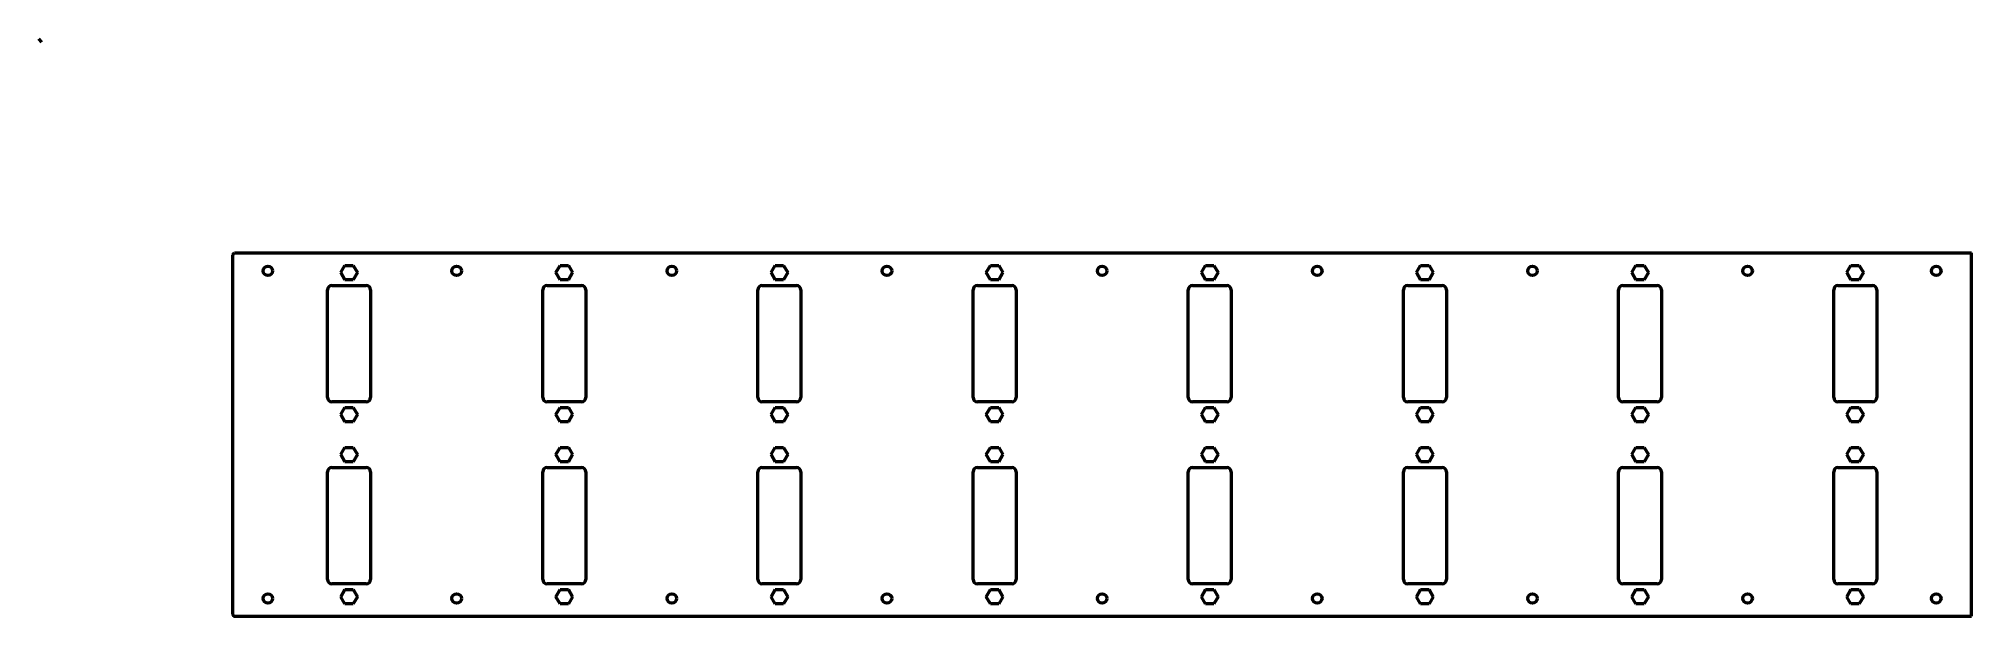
# Model space of a CAD drawing. Header units: millimetres. Extents: x 432 to 2677, y 1236 to 1907.
import ezdxf

# ---------------------------------------------------------------- set-up
doc = ezdxf.new("R2010")
doc.units = ezdxf.units.MM
doc.header["$LTSCALE"] = 10
doc.layers.add('Break Line (ISO)', color=7, linetype='Continuous', lineweight=50)
doc.layers.add('Visible (ISO)', color=7, linetype='Continuous', lineweight=50)

msp = doc.modelspace()

# ---------------------------------------------------------------- linework, layer by layer
at = {"layer": 'Break Line (ISO)'}
msp.add_line((431.6, 1906.7), (435, 1902.6), dxfattribs=at)
at = {"layer": 'Visible (ISO)'}
for p, q in [((657.3, 1655.8), (659.3, 1657.8)), ((657.3, 1237.7), (657.3, 1655.8)), ((659.3, 1657.8), (2677.3, 1657.8)), ((782.6, 1635), (787.4, 1643.4)), ((787.4, 1643.4), (797.1, 1643.4)), ((797.1, 1643.4), (802, 1635)), ((1032.6, 1635), (1037.4, 1643.4)), ((1037.4, 1643.4), (1047.1, 1643.4)), ((1047.1, 1643.4), (1052, 1635)), ((1282.6, 1635), (1287.4, 1643.4)), ((1287.4, 1643.4), (1297.1, 1643.4)), ((1297.1, 1643.4), (1302, 1635)), ((1532.6, 1635), (1537.4, 1643.4)), ((1537.4, 1643.4), (1547.1, 1643.4)), ((1547.1, 1643.4), (1552, 1635)), ((1782.6, 1635), (1787.4, 1643.4)), ((1787.4, 1643.4), (1797.1, 1643.4)), ((1797.1, 1643.4), (1802, 1635)), ((2032.6, 1635), (2037.4, 1643.4)), ((2037.4, 1643.4), (2047.1, 1643.4)), ((2047.1, 1643.4), (2052, 1635)), ((2282.6, 1635), (2287.4, 1643.4)), ((2287.4, 1643.4), (2297.1, 1643.4)), ((2297.1, 1643.4), (2302, 1635)), ((2532.6, 1635), (2537.4, 1643.4)), ((2537.4, 1643.4), (2547.1, 1643.4)), ((2547.1, 1643.4), (2552, 1635)), ((2677.3, 1235.7), (2677.3, 1657.8)), ((772.3, 1620), (812.3, 1620)), ((787.4, 1626.6), (782.6, 1635)), ((797.1, 1626.6), (787.4, 1626.6)), ((802, 1635), (797.1, 1626.6)), ((1022.3, 1620), (1062.3, 1620)), ((1037.4, 1626.6), (1032.6, 1635)), ((1047.1, 1626.6), (1037.4, 1626.6)), ((1052, 1635), (1047.1, 1626.6)), ((1272.3, 1620), (1312.3, 1620)), ((1287.4, 1626.6), (1282.6, 1635)), ((1297.1, 1626.6), (1287.4, 1626.6)), ((1302, 1635), (1297.1, 1626.6)), ((1522.3, 1620), (1562.3, 1620)), ((1537.4, 1626.6), (1532.6, 1635)), ((1547.1, 1626.6), (1537.4, 1626.6)), ((1552, 1635), (1547.1, 1626.6)), ((1772.3, 1620), (1812.3, 1620)), ((1787.4, 1626.6), (1782.6, 1635)), ((1797.1, 1626.6), (1787.4, 1626.6)), ((1802, 1635), (1797.1, 1626.6)), ((2022.3, 1620), (2062.3, 1620)), ((2037.4, 1626.6), (2032.6, 1635)), ((2047.1, 1626.6), (2037.4, 1626.6)), ((2052, 1635), (2047.1, 1626.6)), ((2272.3, 1620), (2312.3, 1620)), ((2287.4, 1626.6), (2282.6, 1635)), ((2297.1, 1626.6), (2287.4, 1626.6)), ((2302, 1635), (2297.1, 1626.6)), ((2522.3, 1620), (2562.3, 1620)), ((2537.4, 1626.6), (2532.6, 1635)), ((2547.1, 1626.6), (2537.4, 1626.6)), ((2552, 1635), (2547.1, 1626.6)), ((767.3, 1490), (767.3, 1615)), ((817.3, 1615), (817.3, 1490)), ((1017.3, 1490), (1017.3, 1615)), ((1067.3, 1615), (1067.3, 1490)), ((1267.3, 1490), (1267.3, 1615)), ((1317.3, 1615), (1317.3, 1490)), ((1517.3, 1490), (1517.3, 1615)), ((1567.3, 1615), (1567.3, 1490)), ((1767.3, 1490), (1767.3, 1615)), ((1817.3, 1615), (1817.3, 1490)), ((2017.3, 1490), (2017.3, 1615)), ((2067.3, 1615), (2067.3, 1490)), ((2267.3, 1490), (2267.3, 1615)), ((2317.3, 1615), (2317.3, 1490)), ((2517.3, 1490), (2517.3, 1615)), ((2567.3, 1615), (2567.3, 1490)), ((812.3, 1485), (772.3, 1485)), ((1062.3, 1485), (1022.3, 1485)), ((1312.3, 1485), (1272.3, 1485)), ((1562.3, 1485), (1522.3, 1485)), ((1812.3, 1485), (1772.3, 1485)), ((2062.3, 1485), (2022.3, 1485)), ((2312.3, 1485), (2272.3, 1485)), ((2562.3, 1485), (2522.3, 1485)), ((782.6, 1470), (787.4, 1478.4)), ((787.4, 1461.6), (782.6, 1470)), ((787.4, 1478.4), (797.1, 1478.4)), ((797.1, 1461.6), (787.4, 1461.6)), ((797.1, 1478.4), (802, 1470)), ((802, 1470), (797.1, 1461.6)), ((1032.6, 1470), (1037.4, 1478.4)), ((1037.4, 1461.6), (1032.6, 1470)), ((1037.4, 1478.4), (1047.1, 1478.4)), ((1047.1, 1461.6), (1037.4, 1461.6)), ((1047.1, 1478.4), (1052, 1470)), ((1052, 1470), (1047.1, 1461.6)), ((1282.6, 1470), (1287.4, 1478.4)), ((1287.4, 1461.6), (1282.6, 1470)), ((1287.4, 1478.4), (1297.1, 1478.4)), ((1297.1, 1461.6), (1287.4, 1461.6)), ((1297.1, 1478.4), (1302, 1470)), ((1302, 1470), (1297.1, 1461.6)), ((1532.6, 1470), (1537.4, 1478.4)), ((1537.4, 1461.6), (1532.6, 1470)), ((1537.4, 1478.4), (1547.1, 1478.4)), ((1547.1, 1461.6), (1537.4, 1461.6)), ((1547.1, 1478.4), (1552, 1470)), ((1552, 1470), (1547.1, 1461.6)), ((1782.6, 1470), (1787.4, 1478.4)), ((1787.4, 1461.6), (1782.6, 1470)), ((1787.4, 1478.4), (1797.1, 1478.4)), ((1797.1, 1461.6), (1787.4, 1461.6)), ((1797.1, 1478.4), (1802, 1470)), ((1802, 1470), (1797.1, 1461.6)), ((2032.6, 1470), (2037.4, 1478.4)), ((2037.4, 1461.6), (2032.6, 1470)), ((2037.4, 1478.4), (2047.1, 1478.4)), ((2047.1, 1461.6), (2037.4, 1461.6)), ((2047.1, 1478.4), (2052, 1470)), ((2052, 1470), (2047.1, 1461.6)), ((2282.6, 1470), (2287.4, 1478.4)), ((2287.4, 1461.6), (2282.6, 1470)), ((2287.4, 1478.4), (2297.1, 1478.4)), ((2297.1, 1461.6), (2287.4, 1461.6)), ((2297.1, 1478.4), (2302, 1470)), ((2302, 1470), (2297.1, 1461.6)), ((2532.6, 1470), (2537.4, 1478.4)), ((2537.4, 1461.6), (2532.6, 1470)), ((2537.4, 1478.4), (2547.1, 1478.4)), ((2547.1, 1461.6), (2537.4, 1461.6)), ((2547.1, 1478.4), (2552, 1470)), ((2552, 1470), (2547.1, 1461.6)), ((782.6, 1423.5), (787.4, 1431.9)), ((787.4, 1415.1), (782.6, 1423.5)), ((787.4, 1431.9), (797.1, 1431.9)), ((797.1, 1415.1), (787.4, 1415.1)), ((797.1, 1431.9), (802, 1423.5)), ((802, 1423.5), (797.1, 1415.1)), ((1032.6, 1423.5), (1037.4, 1431.9)), ((1037.4, 1415.1), (1032.6, 1423.5)), ((1037.4, 1431.9), (1047.1, 1431.9)), ((1047.1, 1415.1), (1037.4, 1415.1)), ((1047.1, 1431.9), (1052, 1423.5)), ((1052, 1423.5), (1047.1, 1415.1)), ((1282.6, 1423.5), (1287.4, 1431.9)), ((1287.4, 1415.1), (1282.6, 1423.5)), ((1287.4, 1431.9), (1297.1, 1431.9)), ((1297.1, 1415.1), (1287.4, 1415.1)), ((1297.1, 1431.9), (1302, 1423.5)), ((1302, 1423.5), (1297.1, 1415.1)), ((1532.6, 1423.5), (1537.4, 1431.9)), ((1537.4, 1415.1), (1532.6, 1423.5)), ((1537.4, 1431.9), (1547.1, 1431.9)), ((1547.1, 1415.1), (1537.4, 1415.1)), ((1547.1, 1431.9), (1552, 1423.5)), ((1552, 1423.5), (1547.1, 1415.1)), ((1782.6, 1423.5), (1787.4, 1431.9)), ((1787.4, 1415.1), (1782.6, 1423.5)), ((1787.4, 1431.9), (1797.1, 1431.9)), ((1797.1, 1415.1), (1787.4, 1415.1)), ((1797.1, 1431.9), (1802, 1423.5)), ((1802, 1423.5), (1797.1, 1415.1)), ((2032.6, 1423.5), (2037.4, 1431.9)), ((2037.4, 1415.1), (2032.6, 1423.5)), ((2037.4, 1431.9), (2047.1, 1431.9)), ((2047.1, 1415.1), (2037.4, 1415.1)), ((2047.1, 1431.9), (2052, 1423.5)), ((2052, 1423.5), (2047.1, 1415.1)), ((2282.6, 1423.5), (2287.4, 1431.9)), ((2287.4, 1415.1), (2282.6, 1423.5)), ((2287.4, 1431.9), (2297.1, 1431.9)), ((2297.1, 1415.1), (2287.4, 1415.1)), ((2297.1, 1431.9), (2302, 1423.5)), ((2302, 1423.5), (2297.1, 1415.1)), ((2532.6, 1423.5), (2537.4, 1431.9)), ((2537.4, 1415.1), (2532.6, 1423.5)), ((2537.4, 1431.9), (2547.1, 1431.9)), ((2547.1, 1415.1), (2537.4, 1415.1)), ((2547.1, 1431.9), (2552, 1423.5)), ((2552, 1423.5), (2547.1, 1415.1)), ((767.3, 1278.5), (767.3, 1403.5)), ((772.3, 1408.5), (812.3, 1408.5)), ((817.3, 1403.5), (817.3, 1278.5)), ((1017.3, 1278.5), (1017.3, 1403.5)), ((1022.3, 1408.5), (1062.3, 1408.5)), ((1067.3, 1403.5), (1067.3, 1278.5)), ((1267.3, 1278.5), (1267.3, 1403.5)), ((1272.3, 1408.5), (1312.3, 1408.5)), ((1317.3, 1403.5), (1317.3, 1278.5)), ((1517.3, 1278.5), (1517.3, 1403.5)), ((1522.3, 1408.5), (1562.3, 1408.5)), ((1567.3, 1403.5), (1567.3, 1278.5)), ((1767.3, 1278.5), (1767.3, 1403.5)), ((1772.3, 1408.5), (1812.3, 1408.5)), ((1817.3, 1403.5), (1817.3, 1278.5)), ((2017.3, 1278.5), (2017.3, 1403.5)), ((2022.3, 1408.5), (2062.3, 1408.5)), ((2067.3, 1403.5), (2067.3, 1278.5)), ((2267.3, 1278.5), (2267.3, 1403.5)), ((2272.3, 1408.5), (2312.3, 1408.5)), ((2317.3, 1403.5), (2317.3, 1278.5)), ((2517.3, 1278.5), (2517.3, 1403.5)), ((2522.3, 1408.5), (2562.3, 1408.5)), ((2567.3, 1403.5), (2567.3, 1278.5)), ((812.3, 1273.5), (772.3, 1273.5)), ((782.6, 1258.5), (787.4, 1266.9)), ((787.4, 1250.1), (782.6, 1258.5)), ((787.4, 1266.9), (797.1, 1266.9)), ((797.1, 1266.9), (802, 1258.5)), ((802, 1258.5), (797.1, 1250.1)), ((1062.3, 1273.5), (1022.3, 1273.5)), ((1032.6, 1258.5), (1037.4, 1266.9)), ((1037.4, 1250.1), (1032.6, 1258.5)), ((1037.4, 1266.9), (1047.1, 1266.9)), ((1047.1, 1266.9), (1052, 1258.5)), ((1052, 1258.5), (1047.1, 1250.1)), ((1312.3, 1273.5), (1272.3, 1273.5)), ((1282.6, 1258.5), (1287.4, 1266.9)), ((1287.4, 1250.1), (1282.6, 1258.5)), ((1287.4, 1266.9), (1297.1, 1266.9)), ((1297.1, 1266.9), (1302, 1258.5)), ((1302, 1258.5), (1297.1, 1250.1)), ((1562.3, 1273.5), (1522.3, 1273.5)), ((1532.6, 1258.5), (1537.4, 1266.9)), ((1537.4, 1250.1), (1532.6, 1258.5)), ((1537.4, 1266.9), (1547.1, 1266.9)), ((1547.1, 1266.9), (1552, 1258.5)), ((1552, 1258.5), (1547.1, 1250.1)), ((1812.3, 1273.5), (1772.3, 1273.5)), ((1782.6, 1258.5), (1787.4, 1266.9)), ((1787.4, 1250.1), (1782.6, 1258.5)), ((1787.4, 1266.9), (1797.1, 1266.9)), ((1797.1, 1266.9), (1802, 1258.5)), ((1802, 1258.5), (1797.1, 1250.1)), ((2062.3, 1273.5), (2022.3, 1273.5)), ((2032.6, 1258.5), (2037.4, 1266.9)), ((2037.4, 1250.1), (2032.6, 1258.5)), ((2037.4, 1266.9), (2047.1, 1266.9)), ((2047.1, 1266.9), (2052, 1258.5)), ((2052, 1258.5), (2047.1, 1250.1)), ((2312.3, 1273.5), (2272.3, 1273.5)), ((2282.6, 1258.5), (2287.4, 1266.9)), ((2287.4, 1250.1), (2282.6, 1258.5)), ((2287.4, 1266.9), (2297.1, 1266.9)), ((2297.1, 1266.9), (2302, 1258.5)), ((2302, 1258.5), (2297.1, 1250.1)), ((2562.3, 1273.5), (2522.3, 1273.5)), ((2532.6, 1258.5), (2537.4, 1266.9)), ((2537.4, 1250.1), (2532.6, 1258.5)), ((2537.4, 1266.9), (2547.1, 1266.9)), ((2547.1, 1266.9), (2552, 1258.5)), ((2552, 1258.5), (2547.1, 1250.1)), ((659.3, 1235.7), (2677.3, 1235.7)), ((797.1, 1250.1), (787.4, 1250.1)), ((1047.1, 1250.1), (1037.4, 1250.1)), ((1297.1, 1250.1), (1287.4, 1250.1)), ((1547.1, 1250.1), (1537.4, 1250.1)), ((1797.1, 1250.1), (1787.4, 1250.1)), ((2047.1, 1250.1), (2037.4, 1250.1)), ((2297.1, 1250.1), (2287.4, 1250.1)), ((2547.1, 1250.1), (2537.4, 1250.1))]:
    msp.add_line(p, q, dxfattribs=at)
for centre in [(698, 1637), (917.3, 1637), (1167.3, 1637), (1417.3, 1637), (1667.3, 1637), (1917.3, 1637), (2167.3, 1637), (2417.3, 1637), (2636.5, 1637), (698, 1256.5), (917.3, 1256.5), (1167.3, 1256.5), (1417.3, 1256.5), (1667.3, 1256.5), (1917.3, 1256.5), (2167.3, 1256.5), (2417.3, 1256.5), (2636.5, 1256.5)]:
    msp.add_circle(centre, 5.5, dxfattribs=at)
for centre, radius, start, end in [((772.3, 1615), 5, 90, 180), ((812.3, 1615), 5, 0, 90), ((1022.3, 1615), 5, 90, 180), ((1062.3, 1615), 5, 0, 90), ((1272.3, 1615), 5, 90, 180), ((1312.3, 1615), 5, 0, 90), ((1522.3, 1615), 5, 90, 180), ((1562.3, 1615), 5, 0, 90), ((1772.3, 1615), 5, 90, 180), ((1812.3, 1615), 5, 0, 90), ((2022.3, 1615), 5, 90, 180), ((2062.3, 1615), 5, 0, 90), ((2272.3, 1615), 5, 90, 180), ((2312.3, 1615), 5, 0, 90), ((2522.3, 1615), 5, 90, 180), ((2562.3, 1615), 5, 0, 90), ((772.3, 1490), 5, 180, 270), ((812.3, 1490), 5, 270, 0), ((1022.3, 1490), 5, 180, 270), ((1062.3, 1490), 5, 270, 0), ((1272.3, 1490), 5, 180, 270), ((1312.3, 1490), 5, 270, 0), ((1522.3, 1490), 5, 180, 270), ((1562.3, 1490), 5, 270, 0), ((1772.3, 1490), 5, 180, 270), ((1812.3, 1490), 5, 270, 0), ((2022.3, 1490), 5, 180, 270), ((2062.3, 1490), 5, 270, 0), ((2272.3, 1490), 5, 180, 270), ((2312.3, 1490), 5, 270, 0), ((2522.3, 1490), 5, 180, 270), ((2562.3, 1490), 5, 270, 0), ((772.3, 1403.5), 5, 90, 180), ((812.3, 1403.5), 5, 0, 90), ((1022.3, 1403.5), 5, 90, 180), ((1062.3, 1403.5), 5, 0, 90), ((1272.3, 1403.5), 5, 90, 180), ((1312.3, 1403.5), 5, 0, 90), ((1522.3, 1403.5), 5, 90, 180), ((1562.3, 1403.5), 5, 0, 90), ((1772.3, 1403.5), 5, 90, 180), ((1812.3, 1403.5), 5, 0, 90), ((2022.3, 1403.5), 5, 90, 180), ((2062.3, 1403.5), 5, 0, 90), ((2272.3, 1403.5), 5, 90, 180), ((2312.3, 1403.5), 5, 0, 90), ((2522.3, 1403.5), 5, 90, 180), ((2562.3, 1403.5), 5, 0, 90), ((772.3, 1278.5), 5, 180, 270), ((812.3, 1278.5), 5, 270, 0), ((1022.3, 1278.5), 5, 180, 270), ((1062.3, 1278.5), 5, 270, 0), ((1272.3, 1278.5), 5, 180, 270), ((1312.3, 1278.5), 5, 270, 0), ((1522.3, 1278.5), 5, 180, 270), ((1562.3, 1278.5), 5, 270, 0), ((1772.3, 1278.5), 5, 180, 270), ((1812.3, 1278.5), 5, 270, 0), ((2022.3, 1278.5), 5, 180, 270), ((2062.3, 1278.5), 5, 270, 0), ((2272.3, 1278.5), 5, 180, 270), ((2312.3, 1278.5), 5, 270, 0), ((2522.3, 1278.5), 5, 180, 270), ((2562.3, 1278.5), 5, 270, 0), ((659.3, 1237.7), 2, 180, 270)]:
    msp.add_arc(centre, radius, start, end, dxfattribs=at)

doc.saveas('drawing.dxf')
